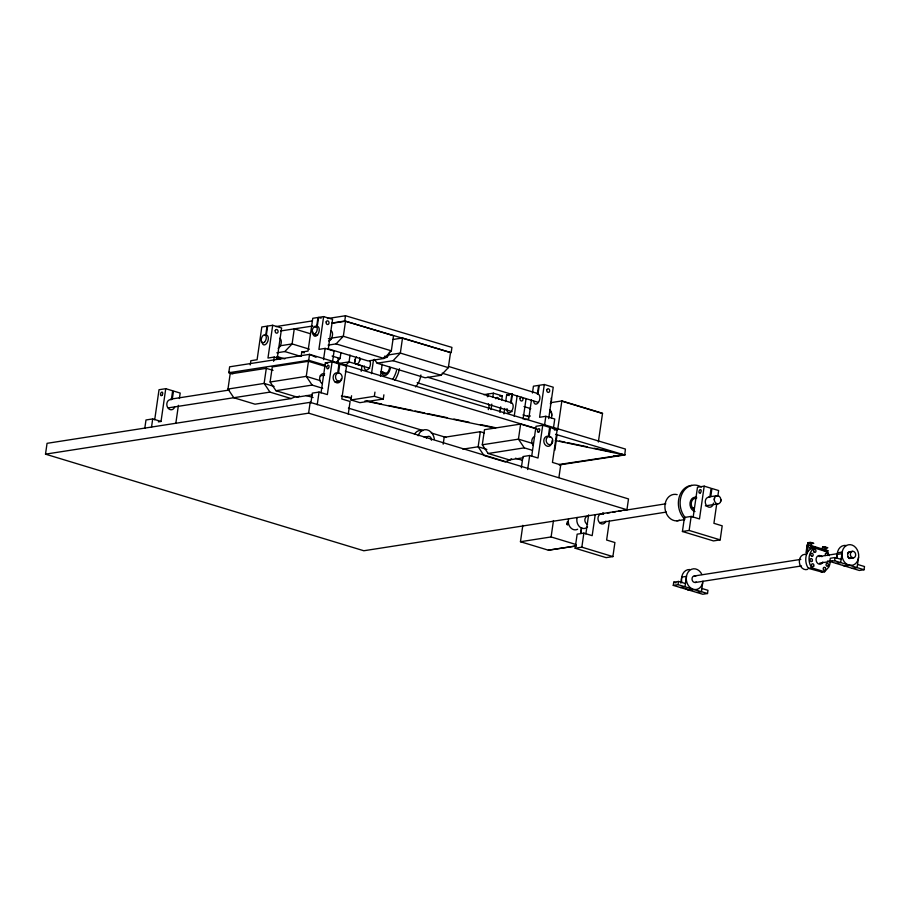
<?xml version="1.0" encoding="UTF-8"?>
<svg xmlns="http://www.w3.org/2000/svg" width="910" height="910" viewBox="0 0 910 910"><rect width="100%" height="100%" fill="white"/><g stroke="black" fill="none" stroke-linecap="round" stroke-linejoin="round"><path stroke-width="1.36" d="M568.466 522.681C568.079 525.263 565.747 521.407 568.045 521.896M714.27 499.795L714.566 497.747A4.152 3.31 81.1 0 1 720.31 497.622A4.152 3.31 81.1 0 1 717.876 503.878L705.352 505.869M720.902 499.67L720.606 501.717M354.809 361.52L355.093 359.473M359.871 358.733L359.575 360.769M316.009 357.289L309.536 354.354L229.638 366.81L228.797 372.747L308.706 360.292L309.536 354.354L625.409 449.062L624.749 454.932L559.24 464.919M620.631 453.726L624.738 455.046L613.556 455.933M45.5 454.158L47.058 443.329L310.173 402.334L628.503 498.93L626.944 509.748L363.818 550.755L45.5 454.158L308.615 413.151L626.944 509.748M144.781 428.394L145.987 419.976L152.709 418.93L161.024 421.444L165.745 388.684L172.661 390.777L171.512 398.716L172.331 398.967L173.48 391.027L180.191 393.063L179.395 398.523M151.492 427.347L152.709 418.93M154.7 419.772L159.023 389.73L165.745 388.684M175.857 423.104L178.417 405.348M295.841 396.51L291.166 398.557L255.016 404.188L233.813 397.75L227.978 389.048L230.15 373.964L266.3 368.334L273.034 370.381M250.227 364.921L250.841 360.713L257.098 359.734L261.818 326.974L267.028 326.155L265.891 334.095L266.505 334.004L267.642 326.064L272.693 325.279L281.622 327.987L277.095 359.382M266.3 368.334L264.127 383.417L269.963 392.119L291.166 398.557M272.693 325.279L267.972 358.039L274.217 357.073L280.587 359.006M312.448 394.758L297.149 397.147L275.957 390.709L270.111 382.007L272.283 366.923L308.445 361.293L325.962 366.605M273.614 361.281L274.217 357.073M301.164 356.254L301.779 352.045L308.035 351.067L312.756 318.295L317.965 317.488L316.816 325.427L317.431 325.336L318.58 317.397L323.63 316.6L332.56 319.308L328.226 349.349M308.445 361.293L306.272 376.365L312.107 385.078L322.709 388.297M308.615 413.151L310.173 402.334M310.901 402.948L312.323 393.12L319.046 392.073L327.361 394.587L332.082 361.827L338.986 363.92L337.849 371.86L338.668 372.11L339.805 364.171L346.517 366.207L341.796 398.978L350.077 401.492L348.257 414.13M323.63 316.6L318.909 349.372L325.154 348.393L334.072 351.101L332.457 362.339M323.528 359.632L325.154 348.393M317.226 404.711L319.046 392.073M321.037 392.915L325.359 362.874L332.082 361.827M344.753 321.025L345.516 315.747L451.929 347.404L451.167 352.693L344.753 321.025L332.23 322.982M336.45 362.305L340.09 358.495L340.886 353.012M328.112 348.814L368.106 360.951L384.065 358.46L391.346 350.828L393.518 335.756L345.516 321.185L343.343 336.268L336.074 343.9L328.089 345.14M350.031 355.025L349.053 361.873L345.413 365.695M383.884 394.815L383.269 399.024L359.894 402.664L350.976 399.956L351.578 395.748M361.224 371.291L362.009 365.831M371.507 373.691L373.475 360.041M350.976 399.956L374.351 396.316L374.954 392.108M380.437 376.399L382.2 364.114M377.115 363.192L425.107 377.764L441.077 375.273L448.346 367.64L450.518 352.568L402.516 337.997L400.343 353.08L393.075 360.701L377.115 363.192L374.34 359.302M443.181 444.182L444.171 437.323L480.321 431.693L484.359 432.921M480.321 431.693L478.148 446.776L483.983 455.478L505.186 461.905L511.022 459.345M487.328 396.714L487.703 394.064L483.801 394.678M487.942 396.612L488.317 393.973L493.368 393.177L502.297 395.884L501.706 399.99M523.239 457.753L509.338 459.925L488.135 453.487L482.3 444.785L484.473 429.702L520.622 424.071L536.798 428.974M491.013 409.568L491.798 404.108M492.776 397.272L493.368 393.177M499.931 412.275L500.716 406.815M503.924 413.913L504.709 408.453M505.687 401.628L506.677 394.803L511.886 393.996L510.737 401.936L511.352 401.833L512.501 393.893M514.207 416.314L517.153 395.839M520.622 424.071L518.45 439.155L524.285 447.857L532.236 450.268M523.125 419.032L526.082 398.546M521.35 467.774L522.966 456.547L529.688 455.5L538.003 458.014L542.724 425.254L549.64 427.347L548.502 435.287L549.31 435.537L550.459 427.598L557.17 429.634L552.45 462.405L560.731 464.919L558.911 477.557M531.463 399.854L528.71 418.975L524.956 419.555M532.452 393.029L533.431 386.204L538.64 385.396L537.491 393.336L538.106 393.234L539.255 385.294L544.305 384.509L553.235 387.216L548.707 418.623M527.663 469.537L529.688 455.5M531.679 456.331L536.013 426.301L542.724 425.254M576.258 545.852L548.4 550.197L520.463 541.723L522.818 525.343M544.305 384.509L539.585 417.28L545.829 416.302L554.747 419.01L553.337 428.837M544.612 424.731L545.829 416.302M551.392 417.997L551.699 415.927A8.053 4.527 -73.1 0 0 549.742 410.126M557.682 429.645L561.857 400.935L602.545 413.288L598.359 441.987M554.838 450.188L557.011 435.116M548.343 550.175L576.166 546.023M520.463 541.723L551.107 536.946L553.462 520.565M568.579 518.825L568.261 520.827A8.053 6.427 81.1 0 0 571.161 528.221A8.053 6.427 81.1 0 0 577.611 529.245M609.381 520.918L606.629 540.028L614.91 542.542L612.885 556.59L606.162 557.637L575.131 548.218L577.156 534.17L583.867 533.124L592.183 535.649L595.14 515.174M580.739 533.18L581.524 527.755M580.808 533.135L581.592 527.675M575.131 548.218L581.843 547.172L583.867 533.124M585.858 533.965L588.611 514.855M701.872 588.474L707.969 590.328L707.502 593.513L702.759 594.253L673.275 585.38L673.73 582.184L678.485 581.445L685.457 583.56M716.67 504.197L713.918 523.318L722.199 525.832L720.174 539.869L713.463 540.915L682.42 531.497L684.445 517.46L691.168 516.414L699.483 518.939L704.203 486.167L711.108 488.272L709.971 496.2L710.778 496.45L711.927 488.511L718.638 490.547L717.854 496.007M673.275 585.38L678.03 584.641L678.485 581.445M680.873 583.105L681.738 577.111L686.493 576.371L684.991 586.757L680.236 587.496M682.42 531.497L689.143 530.45L691.168 516.414M693.147 517.255L697.481 487.214L704.203 486.167M702.929 581.172L701.417 591.671L696.662 592.41M807.09 548.707L807.955 542.713L810.469 542.314L813.767 543.315L811.254 543.714L807.955 542.713M822.515 547.217L825.495 548.116L827.827 547.763L824.847 546.853L822.515 547.217L822.162 549.685L822.845 547.16M825.142 550.584L825.495 548.116M825.825 548.07L825.472 550.539L827.861 550.664L827.474 553.36M828.339 565.508L828.441 564.757A1.502 1.194 81.1 0 0 827.759 563.483L827.452 563.336A1.502 1.194 81.1 0 0 826.473 565.861L826.735 566.088A1.502 1.194 81.1 0 0 828.339 565.508L828.441 564.86M857.538 564.428L864.5 566.543L864.045 569.728L859.29 570.468L829.829 561.459L830.284 558.274L835.039 557.534L841.136 559.377M829.829 561.459L834.584 560.719L835.039 557.534M836.711 557.841L837.678 551.517A10.454 8.338 81.1 0 1 846.323 545.522M858.574 557.227L857.072 567.612L852.317 568.363M808.478 544.771L807.159 544.976L805.976 553.075L807.284 552.87L808.478 544.771L827.861 550.664M702.691 582.787L701.963 584.948A10.454 8.338 81.1 0 1 694.717 589.566L688.324 589.908M328.567 340.943A5.323 3.003 -73.1 0 0 331.024 339.089L331.684 337.94A5.323 3.003 -73.1 0 0 330.842 330.694M276.833 352.796L284.819 351.556L292.099 343.923L294.26 328.84L310.264 333.697M829.306 555.657L827.52 551.961L814.484 548.002C808.023 552.142 807.557 561.925 811.754 567.863L824.619 571.764L828.93 566.907A13.206 10.533 81.1 0 0 830.193 561.561M814.484 548.002C805.032 548.355 803.632 562.198 808.478 568.375L821.878 572.026M297.149 397.147L299.492 396.112M509.338 459.925L511.67 458.902M607.368 513.081L610.155 512.637M612.942 512.193L615.717 511.761M618.504 511.318L621.28 510.874M624.067 510.43L665.813 503.799M708.947 496.94L717.285 495.62M599.61 522.67L666.393 512.057M691.441 508.076L694.216 507.632M275.957 326.576L312.13 320.946M327.429 318.557L345.516 315.747M280.564 330.978L312.756 326.019M331.82 323.323L345.516 321.185M280.337 345.754L292.099 343.923L309.423 349.19M331.593 338.099L343.343 336.268L391.346 350.828M392.927 339.487L402.516 337.997M388.593 354.911L400.354 353.08L448.346 367.64M338.6 363.511L349.053 361.884L362.385 365.922M270.111 382.007L306.26 376.365L319.933 380.516M227.978 389.048L264.127 383.417L274.069 386.432M170.511 399.183L229.32 390.015M320.343 375.83L324.54 375.182M275.957 390.709L312.107 385.078M168.293 407.873L269.963 392.119M334.925 381.904L339.123 381.256A4.152 3.31 81.1 0 0 341.557 375A4.152 3.31 81.1 0 0 335.813 375.125A4.152 3.31 81.1 0 0 339.123 381.256M158.34 421.865L161.024 421.444M499.772 396.282L502.297 395.884M550.641 402.686L561.857 400.935M554.474 430.055L557.17 429.634M482.3 444.785L518.45 439.155L532.122 443.295M462.849 449.153L478.148 446.776L486.839 449.403M488.135 453.487L524.285 447.857M676.824 520.838L684.752 519.599M807.591 545.261L808.285 542.656L811.583 543.657L810.89 546.262M837.439 552.814L842.182 552.074L840.669 562.573L835.926 563.313M694.353 575.973L800.823 559.377M819.034 556.545L837.257 553.701M849.86 551.744L852.659 551.301M841.955 553.689L837.2 554.429L837.28 556.829M695.069 582.536L801.539 565.94M819.762 563.108L832.366 561.14M849.178 558.512L853.375 557.864A3.299 2.639 81.1 0 0 855.116 552.757A3.299 2.639 81.1 0 0 850.566 553.132A3.299 2.639 81.1 0 0 853.375 557.864M808.478 568.375L811.754 567.863M687.676 589.714L692.43 588.975L690.508 587.849A10.454 8.338 81.1 0 1 686.265 578.521L686.538 575.848A10.454 8.338 81.1 0 1 693.522 568.795A10.454 8.338 81.1 0 1 701.917 574.551M849.007 565.133L844.253 565.872L842.637 565.281M849.644 565.326L844.889 566.077L846.971 566.157M821.343 572.276L824.619 571.764M559.309 464.464L624.795 454.59M851.737 565.406L847.392 564.541A10.454 8.338 81.1 0 1 842.023 556.09L842.444 550.777A10.454 8.338 81.1 0 1 852.169 545.09A10.454 8.338 81.1 0 1 858.665 556.727L858.176 559.332A10.454 8.338 81.1 0 1 851.726 565.406M233.028 373.168L228.865 372.292L232.937 373.521M344.173 396.26L351.112 397.704M366.4 400.889L381.677 404.063M388.627 405.507L412.241 410.41M415.017 410.99L424.742 413.015M427.529 413.595L446.969 417.633M453.919 419.078L469.196 422.251M480.321 424.56L495.597 427.734M559.502 441.02L565.053 442.18M567.84 442.749L587.291 446.799M594.23 448.243L613.681 452.281M228.819 372.634L232.971 373.612M341.341 396.032L351.055 398.159M364.967 400.935L495.54 428.189M555.282 440.497L624.738 455.046L555.555 434.309M308.706 360.292L324.984 365.172M345.322 371.269L536.57 428.61M306.283 395.509L313.074 397.545M348.393 408.135L423.093 430.532M431.249 432.978L446.184 437.46M515.458 458.23L522.249 460.267M318.58 317.397L321.128 318.17M448.596 366.468L537.969 393.586M561.788 401.128L602.477 413.481M313.506 334.141L317.567 335.38M328.396 338.668L331.103 339.487M442.135 373.18L538.276 402.357M384.577 356.151L387.239 356.959M506.677 394.803L509.225 395.577M393.075 360.701L441.077 375.273M336.074 343.9L384.065 358.46M332.093 356.06L340.09 358.495M301.779 352.045L304.327 352.818M325.359 362.874L327.668 363.579M284.819 351.556L300.823 356.401M276.856 356.47L284.853 358.893M374.351 396.316L383.269 399.024M807.159 544.976L817.476 548.104M834.584 560.719L864.045 569.728M689.143 530.45L720.174 539.869M602.682 512.922L603.489 513.172M551.107 536.946L576.326 544.601M581.843 547.172L612.885 556.59M673.73 582.184L676.062 582.889M678.03 584.641L707.502 593.513M427.7 377.24L511.795 402.857M524.001 406.577L530.78 408.647A4.141 2.332 -73.1 0 0 529.506 408.852M356.14 364.114L369.699 368.243M380.551 371.553L385.976 373.202M417.167 382.7L512.114 411.627M522.966 414.937L528.38 416.587M685.742 588.588L689.962 590.306A10.454 8.338 81.1 0 0 692.112 590.124M359.768 357.801A4.152 2.332 -73.1 0 1 358.074 363.42A4.152 2.332 -73.1 0 1 354.911 362.476A4.152 2.332 -73.1 0 1 356.595 356.868M530.314 415.893A4.141 2.332 -73.1 0 1 529.665 416.382M529.006 416.621A4.141 2.332 -73.1 0 1 527.425 415.722M549.742 410.16A8.053 4.527 -73.1 0 1 551.699 415.961M418.19 435.788A10.454 8.338 81.1 0 1 426.835 429.793A10.454 8.338 81.1 0 1 434.343 439.029M414.459 434.218A10.454 8.338 81.1 0 1 422.092 430.532M424.617 437.209A3.299 2.639 81.1 0 1 427.256 437.221M424.208 437.266A3.299 2.639 81.1 0 1 424.834 436.948M426.324 438.142A3.299 2.639 81.1 0 1 429.452 436.482A3.299 2.639 81.1 0 1 431.408 440.235M696.241 581.956A3.299 2.639 81.1 0 1 692.032 579.317A3.299 2.639 81.1 0 1 695.729 576.269M681.795 581.968A10.454 8.338 81.1 0 1 681.499 579.26L681.795 576.587A10.454 8.338 81.1 0 1 689.848 569.535M850.77 558.296A3.299 2.639 81.1 0 1 848.746 557.955M848.165 557.42A3.299 2.639 81.1 0 1 847.711 556.738M847.551 553.451A3.299 2.639 81.1 0 1 849.076 551.938M852.306 557.386A3.299 2.639 81.1 0 1 847.813 555.885A3.299 2.639 81.1 0 1 850.85 551.881M807.648 569.364A7.701 6.143 81.1 0 1 799.355 562.141A7.701 6.143 81.1 0 1 806.601 554.554M822.811 561.982A4.402 3.515 81.1 0 1 817.84 563.495A4.402 3.515 81.1 0 1 816.714 557.113A4.402 3.515 81.1 0 1 821.878 556.704M827.463 560.981A1.502 1.194 81.1 0 0 827.759 561.117L828.077 561.163A1.502 1.194 81.1 0 0 828.657 560.947M825.711 555.566A1.502 1.194 81.1 0 1 825.563 553.462L825.791 553.212A1.502 1.194 81.1 0 1 827.406 555.532M717.876 503.878A4.152 3.31 81.1 0 1 714.566 497.747M587.564 526.89A8.053 6.427 81.1 0 1 579.715 526.913A8.053 6.427 81.1 0 1 577.133 517.494M587.598 524.331A4.152 3.31 81.1 0 1 584.857 519.86A4.152 3.31 81.1 0 1 587.894 516.197M605.878 521.077A5.096 4.061 81.1 0 1 600.566 523.489A5.096 4.061 81.1 0 1 598.245 516.732A5.096 4.061 81.1 0 1 603.546 514.321M713.417 503.093A5.096 4.061 81.1 0 1 708.901 507.177A5.096 4.061 81.1 0 1 705.284 501.285A5.096 4.061 81.1 0 1 709.8 497.201M685.503 517.938A19.281 15.379 81.1 0 1 682.352 493.209A19.281 15.379 81.1 0 1 701.36 487.009M694.228 509.498A5.904 4.709 81.1 0 1 691.407 502.365A5.904 4.709 81.1 0 1 696.559 498.441M679.531 520.224A13.32 10.624 81.1 0 1 664.971 508.189A13.32 10.624 81.1 0 1 677.165 494.642M684.547 519.075A19.292 15.39 81.1 0 1 678.849 498.498A19.292 15.39 81.1 0 1 691.668 485.394M694.978 511.545A7.314 5.835 81.1 0 1 690.03 502.866A7.314 5.835 81.1 0 1 696.707 497.315M510.578 402.937A5.096 2.866 -73.1 0 1 513.138 407.032A5.096 2.866 -73.1 0 1 509.543 412.696A5.096 2.866 -73.1 0 1 506.984 408.601M420.921 374.988A13.32 7.496 -73.1 0 1 415.517 386.898M399.433 368.721A19.292 10.852 -73.1 0 1 394.94 380.198M396.555 370.472A19.281 10.852 -73.1 0 1 392.631 379.481M389.639 367.299A5.904 3.321 -73.1 0 1 386.397 373.407A5.904 3.321 -73.1 0 1 382.689 371.724M390.447 367.549A7.314 4.118 -73.1 0 1 386.329 375A7.314 4.118 -73.1 0 1 381.813 372.702M369.904 361.179A5.096 2.866 -73.1 0 1 368.072 369.403A5.096 2.866 -73.1 0 1 364.296 365.968M389.48 352.113A5.323 3.003 -73.1 0 1 388.684 354.752L388.035 355.901A5.323 3.003 -73.1 0 1 384.077 357.311M338.122 358.403A5.323 3.003 -73.1 0 1 337.382 363.556M279.586 338.349A5.323 3.003 -73.1 0 1 280.428 345.595L279.779 346.744A5.323 3.003 -73.1 0 1 278.153 348.291M551.107 398.159A4.152 2.332 -73.1 0 1 550.288 403.824M539.357 395.213A5.096 2.866 -73.1 0 1 537.912 403.05A5.096 2.866 -73.1 0 1 533.715 401.242M537.332 394.337A5.096 2.866 -73.1 0 1 538.8 394.599M315.053 327.475A5.096 2.866 -73.1 0 1 319.217 328.908A5.096 2.866 -73.1 0 1 316.168 335.983A5.096 2.866 -73.1 0 1 313.074 332.093M500.557 408.522A4.152 2.332 -73.1 0 1 499.874 411.604M495.836 398.796A1.854 1.479 81.1 0 1 498.782 399.206M488.42 403.881A5.096 2.866 -73.1 0 1 488.295 409.648M264.912 335.471A5.096 2.866 -73.1 0 1 268.313 337.963A5.096 2.866 -73.1 0 1 265.504 344.492A5.096 2.866 -73.1 0 1 262.103 342.001M533.317 445.479A5.323 4.254 81.1 0 1 532.555 444.387L532.043 443.125A5.323 4.254 81.1 0 1 534.602 436.561M322.072 383.519A5.323 4.254 81.1 0 1 320.377 381.608L319.865 380.346A5.323 4.254 81.1 0 1 324.62 373.726M551.926 440.861A5.096 4.061 81.1 0 1 547.433 446.264A5.096 4.061 81.1 0 1 544.066 439.109A5.096 4.061 81.1 0 1 550.311 437.403M174.709 406.872A5.096 4.061 81.1 0 1 169.749 409.466A5.096 4.061 81.1 0 1 166.883 403.358A5.096 4.061 81.1 0 1 171.353 399.706M341.296 378.753A5.096 4.061 81.1 0 1 336.427 382.735A5.096 4.061 81.1 0 1 333.299 376.08A5.096 4.061 81.1 0 1 338.725 373.259M566.805 523.898C567.851 527.288 568.875 521.487 566.805 523.898M809.525 547.638L810.15 548.048L809.525 547.638M811.345 546.705L811.959 547.115L811.345 546.705M824.096 550.596L824.722 551.005L824.13 550.493M813.654 566.27L813.415 566.509A1.502 1.194 81.1 0 1 811.743 566.009A1.502 1.194 81.1 0 1 812.038 563.95L812.312 563.802A1.502 1.194 81.1 0 1 813.654 566.27M810.025 542.792L811.595 543.099L810.025 542.792M824.403 547.331L825.973 547.627L824.403 547.331M811.652 561.493L811.345 561.55A1.502 1.194 81.1 0 1 810.036 560.082A1.502 1.194 81.1 0 1 811.14 558.558L811.447 558.603A1.502 1.194 81.1 0 1 811.652 561.493M811.788 556.272L811.481 556.135A1.502 1.194 81.1 0 1 810.901 554.099A1.502 1.194 81.1 0 1 812.505 553.519L812.766 553.746A1.502 1.194 81.1 0 1 811.788 556.272M825.404 568.011L825.199 567.703A1.502 1.194 81.1 0 0 823.288 569.194L823.436 569.558A1.502 1.194 81.1 0 0 825.12 570.058A1.502 1.194 81.1 0 0 825.404 568.011M814.018 552.017L813.802 551.71A1.502 1.194 81.1 0 1 814.097 549.663A1.502 1.194 81.1 0 1 815.769 550.175L815.917 550.527A1.502 1.194 81.1 0 1 814.018 552.017M700.393 492.833A1.854 1.035 -73.1 0 0 700.837 489.739A1.854 1.035 -73.1 0 0 698.96 491.548A1.854 1.035 -73.1 0 0 700.393 492.833M520.133 398.284A1.854 1.479 81.1 0 0 521.601 401.014A1.854 1.479 81.1 0 0 522.693 398.227A1.854 1.479 81.1 0 0 520.133 398.284M315.44 333.447A4.152 2.332 -73.1 0 0 316.441 326.508A4.152 2.332 -73.1 0 0 312.232 330.558A4.152 2.332 -73.1 0 0 315.44 333.447M546.887 389.685A1.854 1.479 81.1 0 0 548.366 392.415A1.854 1.479 81.1 0 0 549.447 389.628A1.854 1.479 81.1 0 0 546.887 389.685M326.212 321.776A1.854 1.479 81.1 0 0 327.691 324.506A1.854 1.479 81.1 0 0 328.772 321.719A1.854 1.479 81.1 0 0 326.212 321.776M264.503 342.126A4.152 2.332 -73.1 0 0 265.504 335.176A4.152 2.332 -73.1 0 0 261.295 339.225A4.152 2.332 -73.1 0 0 264.503 342.126M275.275 330.444A1.854 1.479 81.1 0 0 276.754 333.174A1.854 1.479 81.1 0 0 277.834 330.387A1.854 1.479 81.1 0 0 275.275 330.444M546.466 438.552A4.152 3.31 81.1 0 0 549.776 444.683A4.152 3.31 81.1 0 0 552.211 438.427A4.152 3.31 81.1 0 0 546.466 438.552M538.925 431.92A1.854 1.035 -73.1 0 0 539.368 428.826A1.854 1.035 -73.1 0 0 537.491 430.635A1.854 1.035 -73.1 0 0 538.925 431.92M161.946 395.349A1.854 1.035 -73.1 0 0 162.389 392.255A1.854 1.035 -73.1 0 0 160.513 394.064A1.854 1.035 -73.1 0 0 161.946 395.349M328.271 368.493A1.854 1.035 -73.1 0 0 328.715 365.399A1.854 1.035 -73.1 0 0 326.838 367.208A1.854 1.035 -73.1 0 0 328.271 368.493"/></g></svg>
